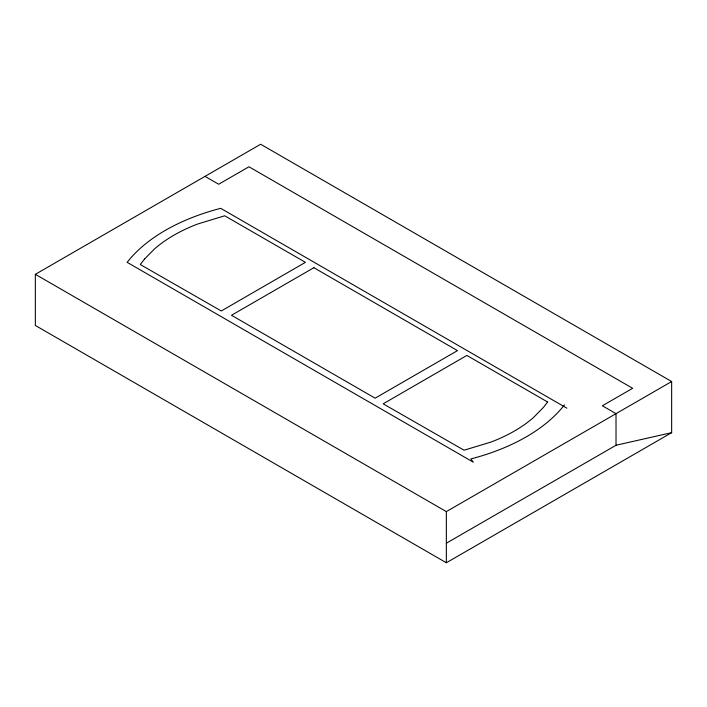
<?xml version="1.0" encoding="UTF-8"?>
<svg xmlns="http://www.w3.org/2000/svg" width="707" height="707" viewBox="0 0 707 707"><rect width="100%" height="100%" fill="white"/><g stroke="black" fill="none" stroke-linecap="round" stroke-linejoin="round"><path stroke-width="1.06" d="M35.35 274.325L260.653 144.246L671.65 381.533L671.65 432.675L446.347 562.754L35.35 325.467L35.35 274.325L446.347 511.612L671.65 381.533M446.347 543.206L616.018 445.251L671.65 432.675M205.021 176.37L218.684 184.253L248.961 166.772L632.65 388.293L602.364 405.774L616.018 413.657L616.018 445.251M566.881 408.186L220.699 208.326A186.241 107.526 0 0 0 127.154 262.332L473.328 462.192L470.88 458.914A186.241 107.526 0 0 0 564.433 404.899M446.347 511.612L446.347 562.754M547.589 401.983L543.462 407.365L533.476 417.545A148.965 86.007 0 0 1 491.003 442.061L464.048 450.209L383.159 403.821L466.867 355.435L547.589 401.983M144.475 259.098L140.286 264.524L221.282 310.974L305.424 262.341L224.702 215.794L197.536 224.066A152.067 87.801 0 0 0 154.612 248.837L144.475 259.098M313.873 267.706L231.498 315.269L375.117 398.182L457.491 350.628L313.873 267.706"/></g></svg>
